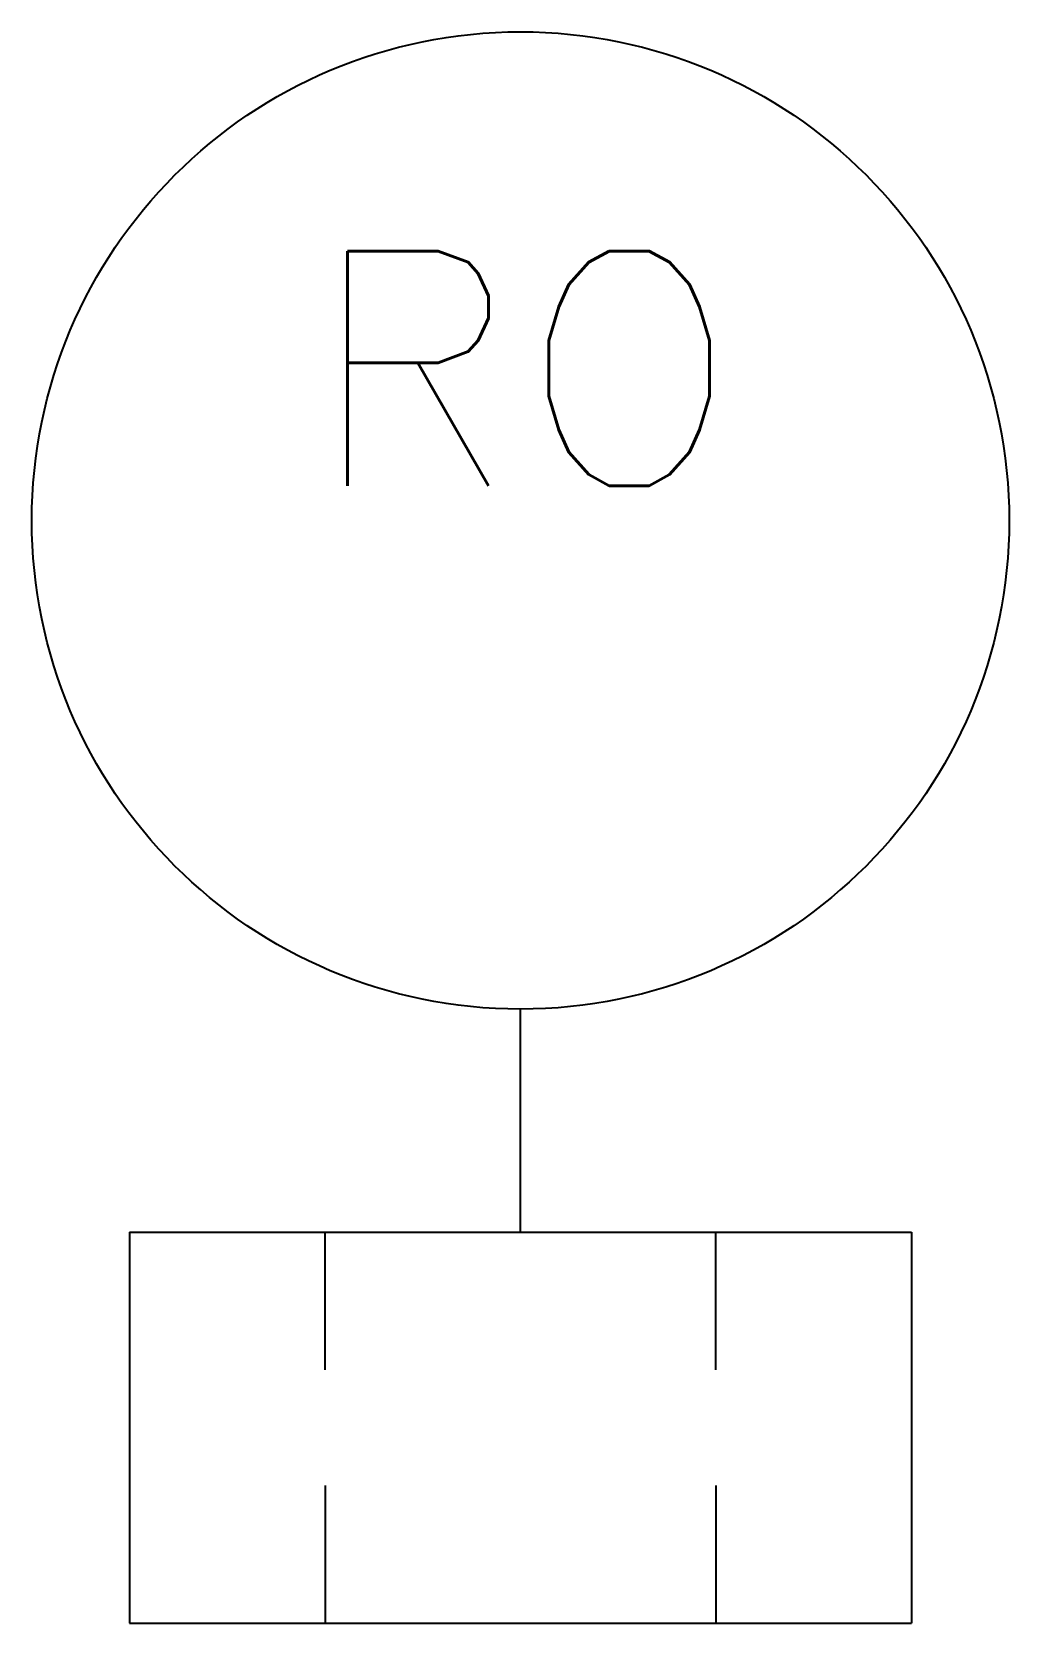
# Model space of a CAD drawing. Header units: millimetres. Extents: x -0.62 to 0.62, y -0.25 to 1.79.
import ezdxf

# ---------------------------------------------------------------- set-up
doc = ezdxf.new("R2010")
doc.units = ezdxf.units.MM
doc.styles.get("Standard").update_dxf_attribs({"font": 'txt', "bigfont": 'gbcbig.shx'})

msp = doc.modelspace()

# ---------------------------------------------------------------- linework, layer by layer
msp.add_line((0, 0.25), (0, 0.5352))
at = {"color": 0}
for p, q in [((-0.5, 0.25), (0.5, 0.25)), ((-0.5, 0.25), (-0.5, -0.25)), ((-0.25, 0.0741), (-0.25, 0.25)), ((0.25, 0.0741), (0.25, 0.25)), ((0.5, 0.25), (0.5, -0.25)), ((-0.25, -0.0741), (-0.25, -0.25)), ((0.25, -0.0741), (0.25, -0.25)), ((-0.5, -0.25), (0.5, -0.25))]:
    msp.add_line(p, q, dxfattribs=at)
msp.add_circle((0, 1.1601), 0.6249)

# ---------------------------------------------------------------- texts
at = {"insert": (0.0039, 1.3546), "char_height": 0.3, "width": 0.701819, "attachment_point": 5}
msp.add_mtext('RO', dxfattribs=at)

doc.saveas('drawing.dxf')
